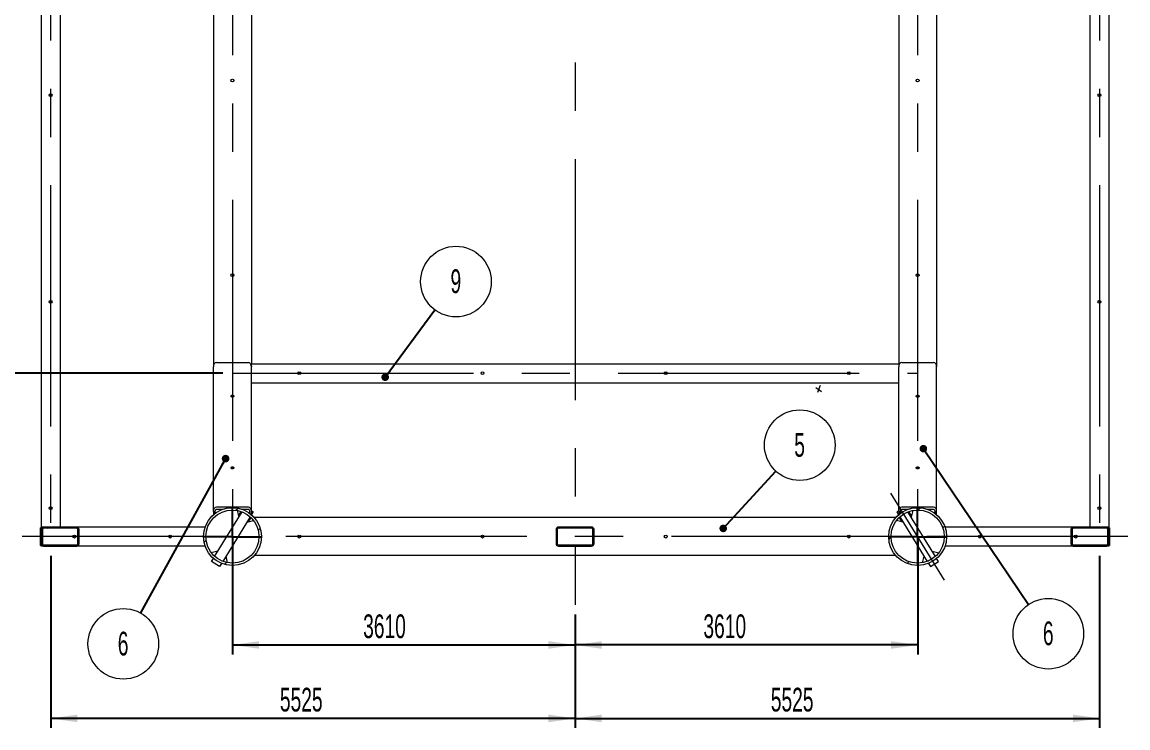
# Paper-space layout 'Sheet3' of a CAD drawing. Header units: millimetres. Extents: x 0 to 420, y 0 to 300.
# Drawn here: x 244.9 to 361.4, y 127.8 to 202.1 of the extents above; entities that cross this region are included whole.
import ezdxf

# ---------------------------------------------------------------- set-up
doc = ezdxf.new("R2010")
doc.units = ezdxf.units.MM
doc.linetypes.add('CENTERX2', pattern=[20.32, 12.7, -2.54, 2.54, -2.54])
doc.layers.add('DIMS', color=7, linetype='Continuous')
doc.styles.add('SLDTEXTSTYLE0', font='TXT', dxfattribs={"width": 0.605})
doc.dimstyles.new('SLDDIMSTYLE0', dxfattribs={"dimtxt": 0.18, "dimasz": 0.8, "dimexe": 0, "dimexo": 0.0625, "dimgap": 0, "dimtad": 0, "dimtih": 1, "dimtoh": 1, "dimdec": 0, "dimrnd": 1e-09, "dimzin": 0, "dimdsep": 46, "dimtxsty": 'Standard', "dimblk1": 'DOT', "dimblk2": 'DOT', "dimsah": 1, "dimcen": 0.09, "dimadec": 0, "dimazin": 0, "dimtfac": 0.8, "dimtdec": 0, "dimtofl": 0, "dimtmove": 0, "dimatfit": 3, "dimldrblk": 'DOT', "dimfxl": 1, "dimfrac": 2, "dimtolj": 1, "dimtzin": 0, "dimarcsym": 0})
doc.dimstyles.new('SLDDIMSTYLE2', dxfattribs={"dimtxt": 2.5, "dimasz": 2.8, "dimexe": 0, "dimexo": 0.0625, "dimtad": 1, "dimdec": 0, "dimlfac": 100, "dimrnd": 1e-09, "dimzin": 12, "dimdsep": 46, "dimtxsty": 'SLDTEXTSTYLE0', "dimsah": 1, "dimcen": 0.09, "dimadec": 0, "dimazin": 3, "dimtfac": 1, "dimtdec": 0, "dimtofl": 0, "dimtmove": 0, "dimatfit": 3, "dimfxl": 1, "dimfrac": 2, "dimtolj": 1, "dimtzin": 12, "dimarcsym": 0})

# ---------------------------------------------------------------- blocks, each defined once
blk = doc.blocks.new('_D_49')
at = {"layer": 'DIMS', "transparency": 16777216}
for p, q in [((231.02, 206.56), (226.82, 206.56)), ((227.82, 165.13), (227.82, 206.56)), ((266.05, 165.13), (226.82, 165.13))]:
    blk.add_line(p, q, dxfattribs=at)
for points in [[(227.82, 206.56), (227.42, 203.76), (228.22, 203.76)], [(227.82, 165.13), (228.22, 167.93), (227.42, 167.93)]]:
    blk.add_solid(points, dxfattribs=at)
at = {"layer": 'DIMS', "transparency": 16777216, "insert": (224.6, 178.84), "char_height": 2.5, "attachment_point": 1, "rotation": 90, "style": 'SLDTEXTSTYLE0'}
blk.add_mtext('4143', dxfattribs=at)
blk = doc.blocks.new('_D_50')
at = {"layer": 'DIMS', "transparency": 16777216}
for p, q in [((247.9, 145.89), (247.9, 127.75)), ((303.15, 139.71), (303.15, 127.75)), ((303.15, 128.75), (247.9, 128.75))]:
    blk.add_line(p, q, dxfattribs=at)
for points in [[(247.9, 128.75), (250.7, 128.35), (250.7, 129.15)], [(303.15, 128.75), (300.35, 129.15), (300.35, 128.35)]]:
    blk.add_solid(points, dxfattribs=at)
at = {"layer": 'DIMS', "transparency": 16777216, "insert": (272.05, 131.98), "char_height": 2.5, "attachment_point": 1, "style": 'SLDTEXTSTYLE0'}
blk.add_mtext('5525', dxfattribs=at)
blk = doc.blocks.new('_D_51')
at = {"layer": 'DIMS', "transparency": 16777216}
for p, q in [((358.4, 145.89), (358.4, 127.75)), ((303.15, 139.71), (303.15, 127.75)), ((303.15, 128.75), (358.4, 128.75))]:
    blk.add_line(p, q, dxfattribs=at)
for points in [[(303.15, 128.75), (305.95, 128.35), (305.95, 129.15)], [(358.4, 128.75), (355.6, 129.15), (355.6, 128.35)]]:
    blk.add_solid(points, dxfattribs=at)
at = {"layer": 'DIMS', "transparency": 16777216, "insert": (323.77, 131.98), "char_height": 2.5, "attachment_point": 1, "style": 'SLDTEXTSTYLE0'}
blk.add_mtext('5525', dxfattribs=at)
blk = doc.blocks.new('_D_52')
at = {"layer": 'DIMS', "transparency": 16777216}
for p, q in [((267.05, 147.45), (267.05, 135.49)), ((303.15, 139.71), (303.15, 135.49)), ((267.05, 136.49), (303.15, 136.49))]:
    blk.add_line(p, q, dxfattribs=at)
for points in [[(267.05, 136.49), (269.85, 136.09), (269.85, 136.89)], [(303.15, 136.49), (300.35, 136.89), (300.35, 136.09)]]:
    blk.add_solid(points, dxfattribs=at)
at = {"layer": 'DIMS', "transparency": 16777216, "insert": (280.82, 139.71), "char_height": 2.5, "attachment_point": 1, "style": 'SLDTEXTSTYLE0'}
blk.add_mtext('3610', dxfattribs=at)
blk = doc.blocks.new('_D_53')
at = {"layer": 'DIMS', "transparency": 16777216}
for p, q in [((339.25, 147.45), (339.25, 135.49)), ((303.15, 139.71), (303.15, 135.49)), ((339.25, 136.49), (303.15, 136.49))]:
    blk.add_line(p, q, dxfattribs=at)
for points in [[(303.15, 136.49), (305.95, 136.09), (305.95, 136.89)], [(339.25, 136.49), (336.45, 136.89), (336.45, 136.09)]]:
    blk.add_solid(points, dxfattribs=at)
at = {"layer": 'DIMS', "transparency": 16777216, "insert": (316.67, 139.71), "char_height": 2.5, "attachment_point": 1, "style": 'SLDTEXTSTYLE0'}
blk.add_mtext('3610', dxfattribs=at)
blk = doc.blocks.new('SW_NOTE_0_261')
at = {"color": 0, "linetype": 'Continuous', "lineweight": 0}
blk.add_circle((2.21, 2.99), 3.72, dxfattribs=at)
at = {"color": 0, "linetype": 'Continuous', "lineweight": 0, "insert": (2.2, 4.28), "char_height": 2.5, "attachment_point": 2, "style": 'SLDTEXTSTYLE0'}
blk.add_mtext('9', dxfattribs=at)
blk = doc.blocks.new('_Dot')
at = {"color": 0, "linetype": 'ByBlock', "lineweight": -2}
blk.add_line((-0.5, 0), (-1, 0), dxfattribs=at)
at = {"color": 0, "linetype": 'ByBlock', "const_width": 0.5}
blk.add_lwpolyline([(-0.25, 0, 1), (0.25, 0, 1)], format="xyb", close=True, dxfattribs=at)
blk = doc.blocks.new('SW_NOTE_0_267')
at = {"color": 0, "linetype": 'Continuous', "lineweight": 0}
blk.add_circle((2.08, -3.09), 3.72, dxfattribs=at)
at = {"color": 0, "linetype": 'Continuous', "lineweight": 0, "insert": (2.07, -1.8), "char_height": 2.5, "attachment_point": 2, "style": 'SLDTEXTSTYLE0'}
blk.add_mtext('6', dxfattribs=at)
blk = doc.blocks.new('SW_NOTE_0_268')
at = {"color": 0, "linetype": 'Continuous', "lineweight": 0}
blk.add_circle((-1.8, -3.26), 3.72, dxfattribs=at)
at = {"color": 0, "linetype": 'Continuous', "lineweight": 0, "insert": (-1.82, -1.98), "char_height": 2.5, "attachment_point": 2, "style": 'SLDTEXTSTYLE0'}
blk.add_mtext('6', dxfattribs=at)
blk = doc.blocks.new('SW_NOTE_0_269')
at = {"color": 0, "linetype": 'Continuous', "lineweight": 0}
blk.add_circle((2.52, 2.74), 3.72, dxfattribs=at)
at = {"color": 0, "linetype": 'Continuous', "lineweight": 0, "insert": (2.5, 4.02), "char_height": 2.5, "attachment_point": 2, "style": 'SLDTEXTSTYLE0'}
blk.add_mtext('5', dxfattribs=at)
blk = doc.blocks.new('SW_CENTERMARKSYMBOL_12')
at = {"layer": 'DIMS', "color": 0}
for p, q in [((0, 0.05), (0, 3.075)), ((-0.05, 0), (-3.075, 0)), ((0, 0), (-0.025, 0)), ((0, 0), (0, 0.025)), ((0, 0), (0, -0.025)), ((0, 0), (0.025, 0)), ((0.05, 0), (3.075, 0)), ((0, -0.05), (0, -3.075))]:
    blk.add_line(p, q, dxfattribs=at)
blk = doc.blocks.new('SW_CENTERMARKSYMBOL_13')
at = {"layer": 'DIMS', "color": 0}
for p, q in [((0, 0.05), (0, 3.075)), ((-0.05, 0), (-3.075, 0)), ((0, 0), (-0.025, 0)), ((0, 0), (0, 0.025)), ((0, 0), (0, -0.025)), ((0, 0), (0.025, 0)), ((0.05, 0), (3.075, 0)), ((0, -0.05), (0, -3.075))]:
    blk.add_line(p, q, dxfattribs=at)

psp = doc.layouts.new('Sheet3')

# ---------------------------------------------------------------- hatches: boundary and pattern name
at = {"linetype": 'Continuous', "lineweight": 18}
h = psp.add_hatch(dxfattribs=at)
h.set_pattern_fill('ANSI31', style=0)
edge = h.paths.add_edge_path(flags=0)
edge.add_arc((267.046, 147.905), 3.05, 0, 360)
edge = h.paths.add_edge_path(flags=0)
edge.add_arc((267.046, 147.905), 2.8, 0, 360)
h = psp.add_hatch(dxfattribs=at)
h.set_pattern_fill('ANSI31', style=0)
edge = h.paths.add_edge_path(flags=0)
edge.add_ellipse((268.726, 150.54), major_axis=(0, 0.453), ratio=0.7071068, start_angle=270, end_angle=360)
edge.add_line((268.726, 150.992), (265.366, 150.992))
edge.add_ellipse((265.366, 150.54), major_axis=(0, 0.453), ratio=0.7071068, start_angle=0, end_angle=90)
edge.add_line((265.046, 150.54), (265.046, 150.208))
edge.add_arc((267.046, 147.905), 3.05, 127.10508, 130.97561, ccw=False)
edge.add_line((265.206, 150.338), (265.206, 150.54))
edge.add_ellipse((265.366, 150.54), major_axis=(0, 0.226), ratio=0.7071068, start_angle=0, end_angle=90, ccw=False)
edge.add_line((265.366, 150.766), (265.988, 150.766))
edge.add_arc((267.046, 147.905), 3.05, 69.71108, 110.28892, ccw=False)
edge.add_line((268.103, 150.766), (268.726, 150.766))
edge.add_ellipse((268.726, 150.54), major_axis=(0, 0.226), ratio=0.7071068, start_angle=270, end_angle=360, ccw=False)
edge.add_line((268.886, 150.54), (268.886, 150.338))
edge.add_arc((267.046, 147.905), 3.05, 49.02439, 52.89492, ccw=False)
edge.add_line((269.046, 150.208), (269.046, 150.54))
h = psp.add_hatch(dxfattribs=at)
h.set_pattern_fill('ANSI31', style=0)
edge = h.paths.add_edge_path(flags=0)
edge.add_arc((339.246, 147.905), 3.05, 0, 360)
edge = h.paths.add_edge_path(flags=0)
edge.add_arc((339.246, 147.905), 2.8, 0, 360)
h = psp.add_hatch(dxfattribs=at)
h.set_pattern_fill('ANSI31', style=0)
edge = h.paths.add_edge_path(flags=0)
edge.add_ellipse((340.926, 150.54), major_axis=(0, 0.453), ratio=0.7071068, start_angle=270, end_angle=360)
edge.add_line((340.926, 150.992), (337.566, 150.992))
edge.add_ellipse((337.566, 150.54), major_axis=(0, 0.453), ratio=0.7071068, start_angle=360, end_angle=450)
edge.add_line((337.246, 150.54), (337.246, 150.208))
edge.add_arc((339.246, 147.905), 3.05, 127.10508, 130.97561, ccw=False)
edge.add_line((337.406, 150.338), (337.406, 150.54))
edge.add_ellipse((337.566, 150.54), major_axis=(0, 0.226), ratio=0.7071068, start_angle=0, end_angle=90, ccw=False)
edge.add_line((337.566, 150.766), (338.188, 150.766))
edge.add_arc((339.246, 147.905), 3.05, 69.71108, 110.28892, ccw=False)
edge.add_line((340.303, 150.766), (340.926, 150.766))
edge.add_ellipse((340.926, 150.54), major_axis=(0, 0.226), ratio=0.7071068, start_angle=270, end_angle=360, ccw=False)
edge.add_line((341.086, 150.54), (341.086, 150.338))
edge.add_arc((339.246, 147.905), 3.05, 49.02439, 52.89492, ccw=False)
edge.add_line((341.246, 150.208), (341.246, 150.54))
h = psp.add_hatch(dxfattribs=at)
h.set_pattern_fill('ANSI31', style=0)
edge = h.paths.add_edge_path(flags=0)
edge.add_line((250.646, 148.905), (247.146, 148.905))
edge.add_arc((247.146, 148.655), 0.25, 90, 180)
edge.add_line((246.896, 148.655), (246.896, 147.155))
edge.add_arc((247.146, 147.155), 0.25, 180, 270)
edge.add_line((247.146, 146.905), (250.646, 146.905))
edge.add_arc((250.646, 147.155), 0.25, 270, 360)
edge.add_line((250.896, 147.155), (250.896, 148.655))
edge.add_arc((250.646, 148.655), 0.25, 0, 90)
edge = h.paths.add_edge_path(flags=0)
edge.add_arc((247.146, 147.155), 0.125, 180, 270, ccw=False)
edge.add_line((247.021, 147.155), (247.021, 148.655))
edge.add_arc((247.146, 148.655), 0.125, 90, 180, ccw=False)
edge.add_line((247.146, 148.78), (250.646, 148.78))
edge.add_arc((250.646, 148.655), 0.125, 0, 90, ccw=False)
edge.add_line((250.771, 148.655), (250.771, 147.155))
edge.add_arc((250.646, 147.155), 0.125, 270, 360, ccw=False)
edge.add_line((250.646, 147.03), (247.146, 147.03))
h = psp.add_hatch(dxfattribs=at)
h.set_pattern_fill('ANSI31', style=0)
edge = h.paths.add_edge_path(flags=0)
edge.add_line((304.896, 148.905), (301.396, 148.905))
edge.add_arc((301.396, 148.655), 0.25, 90, 180)
edge.add_line((301.146, 148.655), (301.146, 147.155))
edge.add_arc((301.396, 147.155), 0.25, 180, 270)
edge.add_line((301.396, 146.905), (304.896, 146.905))
edge.add_arc((304.896, 147.155), 0.25, 270, 360)
edge.add_line((305.146, 147.155), (305.146, 148.655))
edge.add_arc((304.896, 148.655), 0.25, 0, 90)
edge = h.paths.add_edge_path(flags=0)
edge.add_arc((301.396, 147.155), 0.125, 180, 270, ccw=False)
edge.add_line((301.271, 147.155), (301.271, 148.655))
edge.add_arc((301.396, 148.655), 0.125, 90, 180, ccw=False)
edge.add_line((301.396, 148.78), (304.896, 148.78))
edge.add_arc((304.896, 148.655), 0.125, 0, 90, ccw=False)
edge.add_line((305.021, 148.655), (305.021, 147.155))
edge.add_arc((304.896, 147.155), 0.125, 270, 360, ccw=False)
edge.add_line((304.896, 147.03), (301.396, 147.03))
h = psp.add_hatch(dxfattribs=at)
h.set_pattern_fill('ANSI31', style=0)
edge = h.paths.add_edge_path(flags=0)
edge.add_line((359.146, 148.905), (355.646, 148.905))
edge.add_arc((355.646, 148.655), 0.25, 90, 180)
edge.add_line((355.396, 148.655), (355.396, 147.155))
edge.add_arc((355.646, 147.155), 0.25, 180, 270)
edge.add_line((355.646, 146.905), (359.146, 146.905))
edge.add_arc((359.146, 147.155), 0.25, 270, 360)
edge.add_line((359.396, 147.155), (359.396, 148.655))
edge.add_arc((359.146, 148.655), 0.25, 0, 90)
edge = h.paths.add_edge_path(flags=0)
edge.add_arc((355.646, 147.155), 0.125, 180, 270, ccw=False)
edge.add_line((355.521, 147.155), (355.521, 148.655))
edge.add_arc((355.646, 148.655), 0.125, 90, 180, ccw=False)
edge.add_line((355.646, 148.78), (359.146, 148.78))
edge.add_arc((359.146, 148.655), 0.125, 0, 90, ccw=False)
edge.add_line((359.271, 148.655), (359.271, 147.155))
edge.add_arc((359.146, 147.155), 0.125, 270, 360, ccw=False)
edge.add_line((359.146, 147.03), (355.646, 147.03))

# ---------------------------------------------------------------- linework, layer by layer
at = {"color": 7, "linetype": 'Continuous', "lineweight": 18}
for p, q in [((265.046, 205.805), (265.046, 165.781)), ((269.046, 205.555), (269.046, 166.125)), ((337.246, 205.555), (337.246, 166.125)), ((341.246, 205.805), (341.246, 165.781)), ((246.896, 204.805), (246.896, 148.905)), ((248.896, 204.805), (248.896, 148.905)), ((357.396, 204.805), (357.396, 148.905)), ((359.396, 204.805), (359.396, 148.905)), ((265.046, 150.54), (265.046, 165.781)), ((265.366, 166.234), (268.726, 166.234)), ((269.046, 166.125), (337.246, 166.125)), ((269.046, 165.875), (269.046, 166.125)), ((269.046, 165.875), (269.046, 165.781)), ((269.046, 150.54), (269.046, 165.781)), ((337.246, 166.125), (337.246, 165.875)), ((337.246, 165.875), (337.246, 165.781)), ((337.246, 150.54), (337.246, 165.781)), ((337.566, 166.234), (340.926, 166.234)), ((341.246, 150.54), (341.246, 165.781)), ((269.046, 164.125), (337.246, 164.125)), ((329.097, 163.175), (328.515, 163.594)), ((328.731, 163.113), (328.996, 163.852)), ((328.824, 163.371), (328.859, 163.371)), ((265.046, 150.54), (265.046, 150.208)), ((265.176, 145.821), (268.064, 150.514)), ((265.206, 150.54), (265.206, 150.338)), ((268.726, 150.992), (265.366, 150.992)), ((265.988, 150.766), (265.366, 150.766)), ((267.553, 150.659), (267.721, 149.956)), ((267.688, 150.093), (267.968, 150.549)), ((268.726, 150.766), (268.103, 150.766)), ((268.886, 150.338), (268.886, 150.54)), ((269.046, 150.637), (269.24, 150.517)), ((269.046, 150.208), (269.046, 150.54)), ((269.24, 150.517), (269.048, 150.206)), ((337.246, 150.637), (337.051, 150.517)), ((337.051, 150.517), (337.243, 150.206)), ((337.246, 150.54), (337.246, 150.208)), ((337.406, 150.54), (337.406, 150.338)), ((340.926, 150.992), (337.566, 150.992)), ((338.188, 150.766), (337.566, 150.766)), ((341.115, 145.821), (338.227, 150.514)), ((338.603, 150.093), (338.323, 150.549)), ((338.738, 150.659), (338.571, 149.956)), ((340.926, 150.766), (340.303, 150.766)), ((341.086, 150.338), (341.086, 150.54)), ((341.246, 150.208), (341.246, 150.54)), ((268.915, 149.989), (266.027, 145.297)), ((268.572, 149.432), (269.275, 149.599)), ((268.99, 149.92), (268.71, 149.464)), ((336.943, 149.905), (269.348, 149.905)), ((337.719, 149.432), (337.016, 149.599)), ((337.301, 149.92), (337.581, 149.464)), ((337.376, 149.989), (340.264, 145.297)), ((246.836, 148.625), (246.836, 148.825)), ((246.836, 148.825), (246.896, 148.825)), ((246.836, 147.185), (246.836, 148.625)), ((247.146, 148.905), (246.896, 148.905)), ((246.896, 148.655), (246.896, 148.905)), ((246.896, 148.655), (246.896, 147.155)), ((247.021, 148.655), (247.021, 147.155)), ((250.646, 148.905), (247.146, 148.905)), ((250.646, 148.78), (247.146, 148.78)), ((264.164, 148.905), (250.646, 148.905)), ((250.771, 147.155), (250.771, 148.655)), ((250.896, 147.155), (250.896, 148.655)), ((301.146, 148.655), (301.146, 147.155)), ((301.271, 148.655), (301.271, 147.155)), ((304.896, 148.905), (301.396, 148.905)), ((304.896, 148.78), (301.396, 148.78)), ((305.021, 147.155), (305.021, 148.655)), ((305.146, 147.155), (305.146, 148.655)), ((355.646, 148.905), (342.127, 148.905)), ((355.396, 148.655), (355.396, 147.155)), ((355.521, 148.655), (355.521, 147.155)), ((359.146, 148.905), (355.646, 148.905)), ((359.146, 148.78), (355.646, 148.78)), ((359.396, 148.905), (359.146, 148.905)), ((359.271, 147.155), (359.271, 148.655)), ((359.396, 148.905), (359.396, 148.655)), ((359.456, 148.825), (359.396, 148.825)), ((359.396, 147.155), (359.396, 148.655)), ((359.456, 148.825), (359.456, 148.625)), ((359.456, 148.625), (359.456, 147.185)), ((246.836, 146.985), (246.836, 147.185)), ((246.836, 146.985), (246.896, 146.985)), ((246.896, 146.905), (246.896, 147.155)), ((247.146, 146.905), (246.896, 146.905)), ((247.146, 147.03), (250.646, 147.03)), ((247.146, 146.905), (250.646, 146.905)), ((264.164, 146.905), (250.646, 146.905)), ((301.396, 147.03), (304.896, 147.03)), ((301.396, 146.905), (304.896, 146.905)), ((355.646, 146.905), (342.127, 146.905)), ((355.646, 147.03), (359.146, 147.03)), ((355.646, 146.905), (359.146, 146.905)), ((359.396, 146.905), (359.146, 146.905)), ((359.396, 147.155), (359.396, 146.905)), ((359.456, 146.985), (359.396, 146.985)), ((359.456, 147.185), (359.456, 146.985)), ((265.519, 146.379), (264.816, 146.212)), ((266.538, 145.152), (266.371, 145.855)), ((336.943, 145.905), (269.348, 145.905)), ((339.753, 145.152), (339.921, 145.855)), ((340.772, 146.379), (341.475, 146.212)), ((264.851, 145.293), (265.043, 145.605)), ((265.702, 144.769), (264.851, 145.293)), ((265.894, 145.081), (265.702, 144.769)), ((340.397, 145.081), (340.589, 144.769)), ((340.589, 144.769), (341.44, 145.293)), ((341.44, 145.293), (341.248, 145.605))]:
    psp.add_line(p, q, dxfattribs=at)
at = {"color": 7, "linetype": 'Continuous', "lineweight": 18, "flags": 128}
for points in [[(267.046, 162.804), (267.068, 162.803), (267.091, 162.799), (267.112, 162.793), (267.132, 162.785), (267.15, 162.775), (267.165, 162.763), (267.177, 162.749), (267.187, 162.734), (267.193, 162.718), (267.195, 162.702), (267.195, 162.686), (267.19, 162.67), (267.182, 162.655), (267.171, 162.641), (267.158, 162.628), (267.141, 162.616), (267.122, 162.607), (267.102, 162.6), (267.08, 162.595), (267.057, 162.593), (267.034, 162.593), (267.011, 162.595), (266.989, 162.6), (266.969, 162.607), (266.95, 162.616), (266.934, 162.628), (266.92, 162.641), (266.909, 162.655), (266.901, 162.67), (266.897, 162.686), (266.896, 162.702), (266.898, 162.718), (266.904, 162.734), (266.914, 162.749), (266.926, 162.763), (266.942, 162.775), (266.959, 162.785), (266.979, 162.793), (267, 162.799), (267.023, 162.803), (267.046, 162.804)], [(339.246, 162.804), (339.268, 162.803), (339.291, 162.799), (339.312, 162.793), (339.332, 162.785), (339.35, 162.775), (339.365, 162.763), (339.377, 162.749), (339.387, 162.734), (339.393, 162.718), (339.395, 162.702), (339.395, 162.686), (339.39, 162.67), (339.382, 162.655), (339.371, 162.641), (339.358, 162.628), (339.341, 162.616), (339.322, 162.607), (339.302, 162.6), (339.28, 162.595), (339.257, 162.593), (339.234, 162.593), (339.211, 162.595), (339.189, 162.6), (339.169, 162.607), (339.15, 162.616), (339.134, 162.628), (339.12, 162.641), (339.109, 162.655), (339.101, 162.67), (339.097, 162.686), (339.096, 162.702), (339.098, 162.718), (339.104, 162.734), (339.114, 162.749), (339.126, 162.763), (339.142, 162.775), (339.159, 162.785), (339.179, 162.793), (339.2, 162.799), (339.223, 162.803), (339.246, 162.804)], [(267.046, 155.259), (267.068, 155.258), (267.091, 155.254), (267.112, 155.248), (267.132, 155.24), (267.15, 155.23), (267.165, 155.218), (267.177, 155.204), (267.187, 155.189), (267.193, 155.173), (267.195, 155.157), (267.195, 155.141), (267.19, 155.125), (267.182, 155.11), (267.171, 155.096), (267.158, 155.083), (267.141, 155.071), (267.122, 155.062), (267.102, 155.055), (267.08, 155.05), (267.057, 155.047), (267.034, 155.047), (267.011, 155.05), (266.989, 155.055), (266.969, 155.062), (266.95, 155.071), (266.934, 155.083), (266.92, 155.096), (266.909, 155.11), (266.901, 155.125), (266.897, 155.141), (266.896, 155.157), (266.898, 155.173), (266.904, 155.189), (266.914, 155.204), (266.926, 155.218), (266.942, 155.23), (266.959, 155.24), (266.979, 155.248), (267, 155.254), (267.023, 155.258), (267.046, 155.259)], [(339.246, 155.259), (339.268, 155.258), (339.291, 155.254), (339.312, 155.248), (339.332, 155.24), (339.35, 155.23), (339.365, 155.218), (339.377, 155.204), (339.387, 155.189), (339.393, 155.173), (339.395, 155.157), (339.395, 155.141), (339.39, 155.125), (339.382, 155.11), (339.371, 155.096), (339.358, 155.083), (339.341, 155.071), (339.322, 155.062), (339.302, 155.055), (339.28, 155.05), (339.257, 155.047), (339.234, 155.047), (339.211, 155.05), (339.189, 155.055), (339.169, 155.062), (339.15, 155.071), (339.134, 155.083), (339.12, 155.096), (339.109, 155.11), (339.101, 155.125), (339.097, 155.141), (339.096, 155.157), (339.098, 155.173), (339.104, 155.189), (339.114, 155.204), (339.126, 155.218), (339.142, 155.23), (339.159, 155.24), (339.179, 155.248), (339.2, 155.254), (339.223, 155.258), (339.246, 155.259)]]:
    psp.add_lwpolyline(points, dxfattribs=at)
at = {"color": 7, "linetype": 'Continuous', "lineweight": 18}
for centre, radius in [((267.046, 195.955), 0.15), ((339.246, 195.955), 0.15), ((247.896, 194.405), 0.15), ((358.396, 194.405), 0.15), ((267.046, 175.455), 0.15), ((339.246, 175.455), 0.15), ((247.896, 172.655), 0.15), ((358.396, 172.655), 0.15), ((274.096, 165.125), 0.15), ((293.396, 165.125), 0.15), ((312.696, 165.125), 0.15), ((331.996, 165.125), 0.15), ((247.896, 150.905), 0.15), ((267.046, 147.905), 3.05), ((267.046, 147.905), 2.8), ((339.246, 147.905), 3.05), ((339.246, 147.905), 2.8), ((358.396, 150.905), 0.15), ((250.396, 147.905), 0.15), ((260.496, 147.905), 0.15), ((274.096, 147.905), 0.15), ((293.396, 147.905), 0.15), ((312.696, 147.905), 0.15), ((331.996, 147.905), 0.15), ((345.796, 147.905), 0.15), ((355.896, 147.905), 0.15)]:
    psp.add_circle(centre, radius, dxfattribs=at)
for centre, radius, start, end in [((267.04, 162.519), 0.172, 88.05625, 134.56475), ((267.054, 162.525), 0.167, 44.56939, 92.80962), ((339.24, 162.519), 0.172, 88.05625, 134.56472), ((339.254, 162.525), 0.167, 44.56942, 92.80962), ((267.04, 154.974), 0.172, 88.05625, 134.56475), ((267.054, 154.98), 0.167, 44.56939, 92.80962), ((339.24, 154.974), 0.172, 88.05624, 134.5648), ((339.254, 154.98), 0.167, 44.56933, 92.80963), ((267.046, 147.905), 3.05, 127.10508, 130.97561), ((267.046, 147.905), 3.05, 69.71108, 110.28892), ((267.046, 147.905), 3.05, 49.02439, 52.89492), ((339.246, 147.905), 3.05, 127.10508, 130.97561), ((339.246, 147.905), 3.05, 69.71108, 110.28892), ((339.246, 147.905), 3.05, 49.02439, 52.89492), ((247.146, 148.655), 0.25, 90, 180), ((247.146, 148.655), 0.125, 90, 180), ((250.646, 148.655), 0.25, 0, 90), ((250.646, 148.655), 0.125, 0, 90), ((301.396, 148.655), 0.25, 90, 180), ((301.396, 148.655), 0.125, 90, 180), ((304.896, 148.655), 0.25, 0, 90), ((304.896, 148.655), 0.125, 0, 90), ((355.646, 148.655), 0.25, 90, 180), ((355.646, 148.655), 0.125, 90, 180), ((359.146, 148.655), 0.25, 360, 90), ((359.146, 148.655), 0.125, 0, 90), ((247.146, 147.155), 0.25, 180, 270), ((247.146, 147.155), 0.125, 180, 270), ((250.646, 147.155), 0.25, 270, 0), ((250.646, 147.155), 0.125, 270, 0), ((301.396, 147.155), 0.25, 180, 270), ((301.396, 147.155), 0.125, 180, 270), ((304.896, 147.155), 0.25, 270, 0), ((304.896, 147.155), 0.125, 270, 0), ((355.646, 147.155), 0.25, 180, 270), ((355.646, 147.155), 0.125, 180, 270), ((359.146, 147.155), 0.25, 270, 0), ((359.146, 147.155), 0.125, 270, 0)]:
    psp.add_arc(centre, radius, start, end, dxfattribs=at)
for centre, major_axis, start_param, end_param in [((265.366, 165.781), (0, 0.453), 0, 1.5707963), ((268.726, 165.781), (0, 0.453), 4.712389, 6.2831853), ((337.566, 165.781), (0, 0.453), 0, 1.5707963), ((340.926, 165.781), (0, 0.453), 4.712389, 6.2831853), ((265.366, 150.54), (0, 0.453), 0, 1.5707963), ((265.366, 150.54), (0, 0.226), 0, 1.5707963), ((268.726, 150.54), (0, 0.453), 4.712389, 6.2831853), ((268.726, 150.54), (0, 0.226), 4.712389, 6.2831853), ((337.566, 150.54), (0, 0.453), 0, 1.5707963), ((337.566, 150.54), (0, 0.226), 0, 1.5707963), ((340.926, 150.54), (0, 0.453), 4.712389, 6.2831853), ((340.926, 150.54), (0, 0.226), 4.712389, 6.2831853)]:
    psp.add_ellipse(centre, major_axis=major_axis, ratio=0.7071068, start_param=start_param, end_param=end_param, dxfattribs=at)
at = {"layer": 'DIMS', "linetype": 'CENTERX2', "lineweight": 18, "ltscale": 2}
for p, q in [((303.146, 268.97), (303.146, 140.707)), ((247.896, 266.205), (247.896, 146.905)), ((358.396, 266.205), (358.396, 146.905)), ((267.046, 264.66), (267.046, 148.451)), ((339.246, 264.66), (339.246, 148.451)), ((267.046, 165.125), (339.246, 165.125)), ((342.063, 143.328), (336.428, 152.483)), ((266.089, 147.905), (244.896, 147.905)), ((338.7, 147.905), (267.591, 147.905)), ((361.396, 147.905), (340.202, 147.905))]:
    psp.add_line(p, q, dxfattribs=at)

# ---------------------------------------------------------------- block references
at = {"color": 7, "linetype": 'Continuous', "lineweight": 0}
for name, p in [('SW_NOTE_0_261', (288.389, 171.785)), ('SW_NOTE_0_269', (324.306, 154.802)), ('SW_NOTE_0_267', (350.934, 140.764)), ('SW_NOTE_0_268', (257.35, 139.867))]:
    psp.add_blockref(name, p, dxfattribs=at)
at = {"layer": 'DIMS'}
for name, p in [('SW_CENTERMARKSYMBOL_12', (267.046, 147.89)), ('SW_CENTERMARKSYMBOL_13', (339.246, 147.89))]:
    psp.add_blockref(name, p, dxfattribs=at)

# ---------------------------------------------------------------- dimensions: what is measured, and where the dimension line sits
dim = psp.add_linear_dim(base=(227.818, 206.555), p1=(267.046, 165.125), p2=(232.017, 206.555), angle=90, dimstyle='SLDDIMSTYLE2', dxfattribs=at)
dim.commit()
dim.dimension.update_dxf_attribs({"geometry": '_D_49', "text_midpoint": (227.818, 182.655), "dimtype": 160})
for base, p1, p2, picture, middle in [((303.146, 136.488), (267.046, 148.451), (303.146, 140.707), '_D_52', (284.64, 136.488)), ((303.146, 136.488), (339.246, 148.451), (303.146, 140.707), '_D_53', (320.493, 136.488)), ((247.896, 128.754), (303.146, 140.707), (247.896, 146.89), '_D_50', (275.87, 128.754)), ((358.396, 128.754), (303.146, 140.707), (358.396, 146.89), '_D_51', (327.588, 128.754))]:
    dim = psp.add_linear_dim(base=base, p1=p1, p2=p2, dimstyle='SLDDIMSTYLE2', dxfattribs=at)
    dim.commit()
    dim.dimension.update_dxf_attribs({"geometry": picture, "text_midpoint": middle, "dimtype": 160})

# ---------------------------------------------------------------- leaders
at = {"color": 7, "linetype": 'Continuous', "lineweight": 0}
for points in [[(283.146, 164.7), (288.389, 171.785)], [(339.848, 157.171), (350.934, 140.764)], [(266.329, 156.125), (257.35, 139.867)], [(318.759, 148.769), (324.306, 154.802)]]:
    psp.add_leader(points, dimstyle='SLDDIMSTYLE0', dxfattribs=at)

doc.saveas('drawing.dxf')
